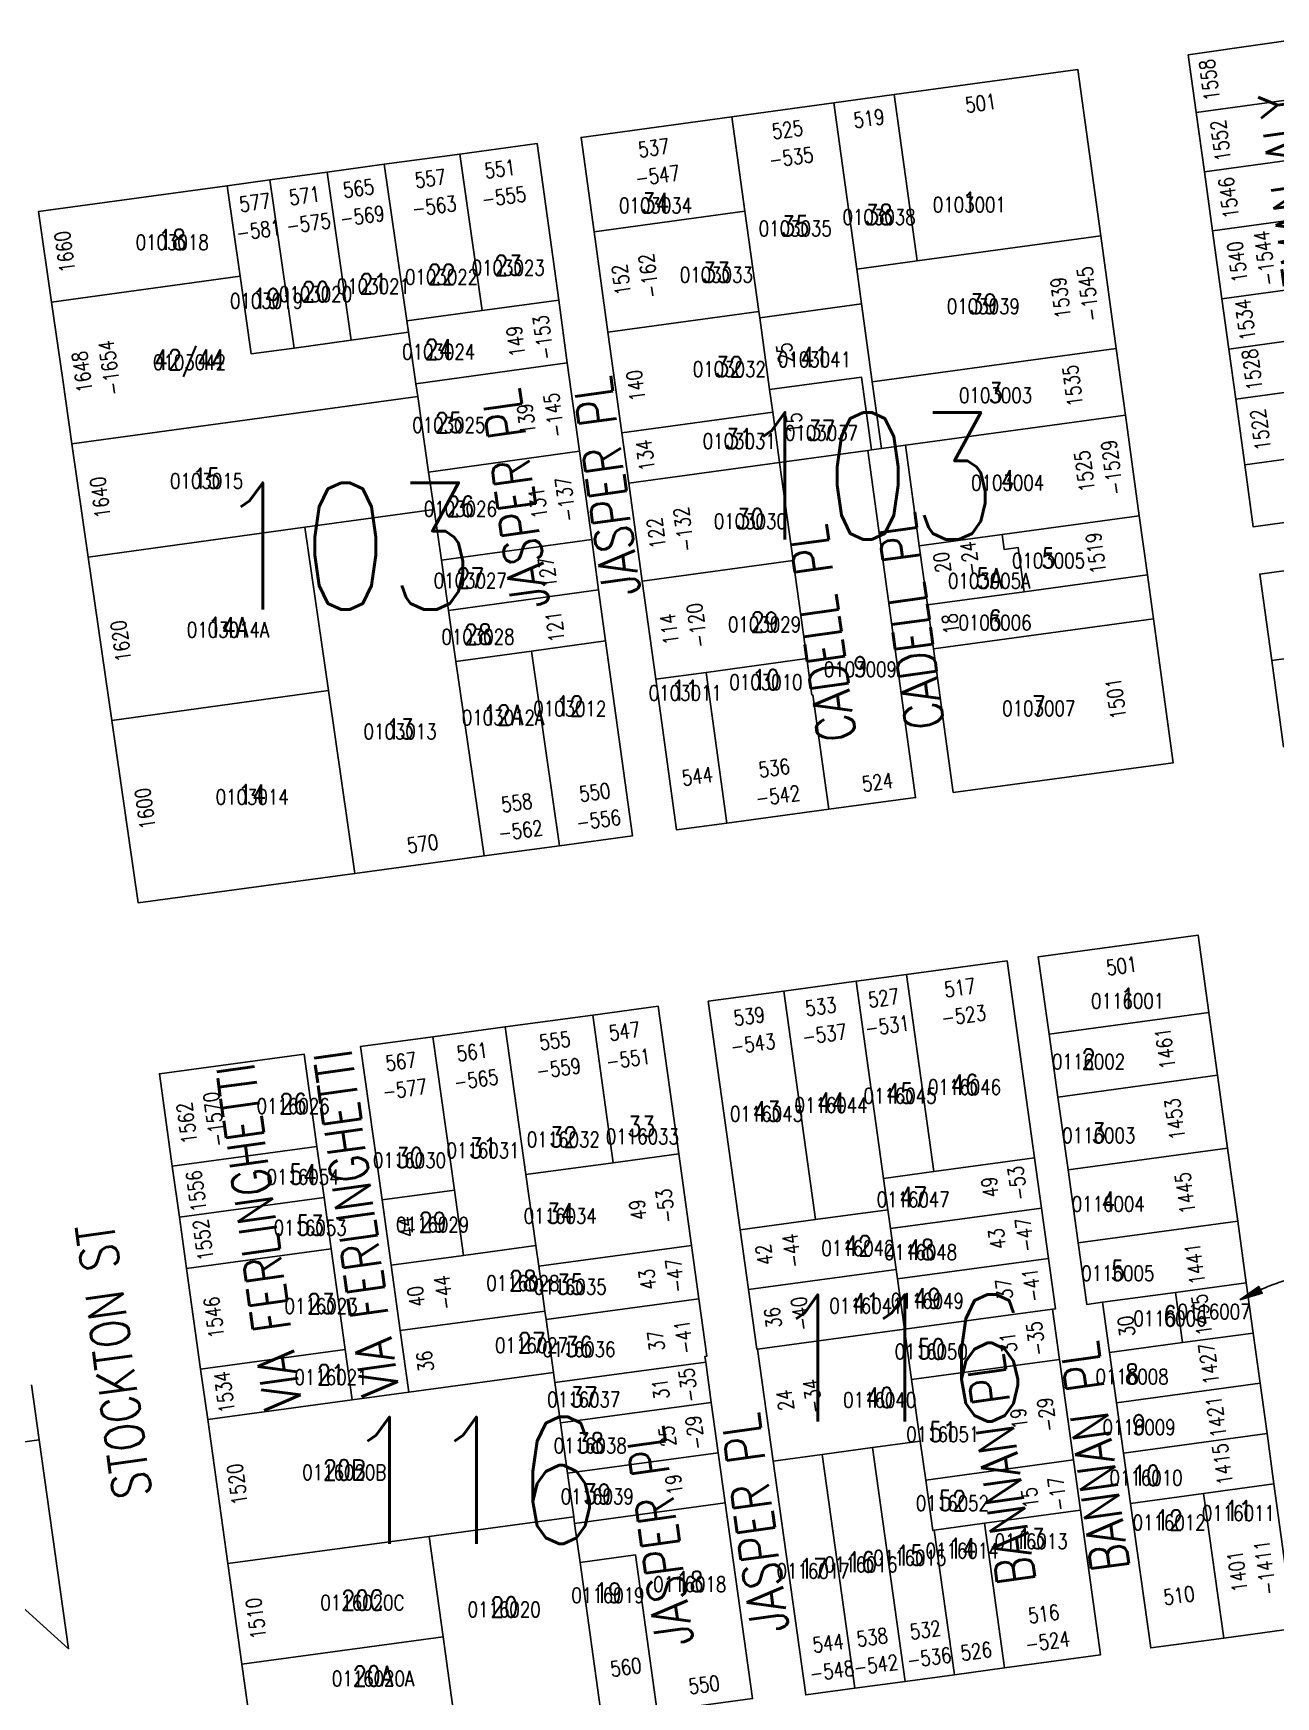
# Model space of a CAD drawing. Header units: feet. Extents: x 6006802 to 6013716, y 2117102 to 2120191.
# Drawn here: x 6010087 to 6010576, y 2119272 to 2119927 of the extents above; entities that cross this region are included whole.
import ezdxf
from ezdxf.enums import TextEntityAlignment as Align

# ---------------------------------------------------------------- set-up
doc = ezdxf.new("R2010")
doc.units = ezdxf.units.FT
doc.header["$LTSCALE"] = 100
doc.header["$MEASUREMENT"] = 0
doc.layers.get('0').update_dxf_attribs({"linetype": 'CONTINUOUS'})
for name, color, linetype in [('ADDRESS', 1, 'CONTINUOUS'), ('BLKLOT', 2, 'CONTINUOUS'), ('BLOCK_NUMBERS', 3, 'CONTINUOUS'), ('LEADER', 7, 'CONTINUOUS'), ('LOT_LINES', 4, 'CONTINUOUS'), ('LOT_NUMBERS', 7, 'CONTINUOUS'), ('ROW', 6, 'CONTINUOUS'), ('ST_NAME_IN_BLK', 7, 'CONTINUOUS'), ('ST_NAME_IN_ST', 6, 'CONTINUOUS')]:
    doc.layers.add(name, color=color, linetype=linetype)
doc.styles.add('ADDTXT', font='ROMANS.shx', dxfattribs={"width": 0.8, "height": 6})
doc.styles.add('BLKLOT', font='ROMANS.shx', dxfattribs={"width": 0.8, "height": 6})
doc.styles.add('BLOCK_NO', font='ROMANS.shx', dxfattribs={"width": 0.8, "height": 50})
doc.styles.add('LOT_NO', font='ROMANS.shx', dxfattribs={"width": 0.8, "height": 8})
doc.styles.add('SI', font='ROMANS.shx', dxfattribs={"width": 0.8, "height": 15})

# ---------------------------------------------------------------- blocks, each defined once
blk = doc.blocks.new('ARR')
for points in [[(0, 0), (1.5, -9), (-1.5, -9)], [(0, -1.22), (1.26, -8.8), (-1.26, -8.8)], [(0, -2.43), (1.03, -8.6), (-1.03, -8.6)], [(0, -3.65), (0.79, -8.4), (-0.79, -8.4)], [(0, -4.87), (0.56, -8.2), (-0.56, -8.2)], [(0, -6.08), (0.32, -8), (-0.32, -8)], [(0, -7.3), (0.08, -7.8), (-0.08, -7.8)]]:
    blk.add_lwpolyline(points, close=True)

msp = doc.modelspace()

# ---------------------------------------------------------------- linework, layer by layer
at = {"layer": 'LEADER'}
msp.add_lwpolyline([(6010583.35, 2119437.08, 0.018711), (6010576.5, 2119434.91, 0.018711), (6010569.82, 2119432.23, 0.011139), (6010565.95, 2119430.4, 0.011139), (6010562.16, 2119428.41)], format="xyb", dxfattribs=at)
at = {"layer": 'LOT_LINES'}
for points in [[(6010544.92, 2119896.12), (6010604.37, 2119904.27)], [(6010402.16, 2119900), (6010411.19, 2119834.45)], [(6010425.93, 2119903.25), (6010434.97, 2119837.71)], [(6010362.03, 2119894.51), (6010367.15, 2119857.36)], [(6010263.67, 2119818.13), (6010254.77, 2119879.82)], [(6010548.13, 2119872.84), (6010607.57, 2119880.99)], [(6010212.05, 2119806.48), (6010202.5, 2119872.67)], [(6010233.95, 2119814.04), (6010225.04, 2119875.76)], [(6010168.25, 2119831.74), (6010163.12, 2119867.28)], [(6010189.51, 2119803.37), (6010179.96, 2119869.59)], [(6010307.7, 2119849.22), (6010367.15, 2119857.36)], [(6010367.15, 2119857.36), (6010372.61, 2119817.73)], [(6010551.34, 2119849.56), (6010610.78, 2119857.71)], [(6010434.97, 2119837.71), (6010507.29, 2119847.61)], [(6010411.19, 2119834.45), (6010434.97, 2119837.71)], [(6010411.19, 2119834.45), (6010413.08, 2119820.75)], [(6010093.95, 2119821.5), (6010168.25, 2119831.74)], [(6010189.51, 2119803.37), (6010172.67, 2119801.05), (6010168.25, 2119831.74)], [(6010555.02, 2119822.81), (6010614.47, 2119830.97)], [(6010263.67, 2119818.13), (6010293.75, 2119822.27)], [(6010372.95, 2119815.25), (6010413.08, 2119820.75)], [(6010413.08, 2119820.75), (6010417.31, 2119790.04)], [(6010233.95, 2119814.04), (6010263.67, 2119818.13)], [(6010234.59, 2119809.58), (6010233.95, 2119814.04)], [(6010313.16, 2119809.59), (6010372.61, 2119817.73)], [(6010372.61, 2119817.73), (6010372.95, 2119815.25)], [(6010372.95, 2119815.25), (6010376.84, 2119787.02)], [(6010189.51, 2119803.37), (6010212.05, 2119806.48)], [(6010212.05, 2119806.48), (6010234.59, 2119809.58)], [(6010237.51, 2119789.29), (6010234.59, 2119809.58)], [(6010557.75, 2119803), (6010617.2, 2119811.15)], [(6010417.31, 2119790.04), (6010513.41, 2119803.19)], [(6010237.51, 2119789.29), (6010297.16, 2119797.51)], [(6010238.23, 2119784.34), (6010237.51, 2119789.29)], [(6010416.96, 2119763.24), (6010413, 2119791.97), (6010376.84, 2119787.02)], [(6010376.84, 2119787.02), (6010378.07, 2119778.11)], [(6010417.31, 2119790.04), (6010420.92, 2119763.79)], [(6010560.48, 2119783.18), (6010628.59, 2119792.53)], [(6010102.01, 2119765.58), (6010238.23, 2119784.34)], [(6010242.53, 2119754.53), (6010238.23, 2119784.34)], [(6010318.62, 2119769.97), (6010378.07, 2119778.11)], [(6010378.07, 2119778.11), (6010380.8, 2119758.29)], [(6010430.37, 2119765.08), (6010517.03, 2119776.94)], [(6010242.53, 2119754.53), (6010301.96, 2119762.71)], [(6010380.8, 2119758.29), (6010415.5, 2119763.04)], [(6010619.93, 2119740.2), (6010616.56, 2119764.64), (6010564.03, 2119757.43)], [(6010244.65, 2119739.8), (6010242.53, 2119754.53)], [(6010321.35, 2119750.16), (6010380.8, 2119758.29)], [(6010380.8, 2119758.29), (6010386.12, 2119719.66)], [(6010193.74, 2119732.79), (6010244.65, 2119739.8)], [(6010247.54, 2119719.76), (6010244.65, 2119739.8)], [(6010468.48, 2119729.92), (6010522.49, 2119737.31)], [(6010108.44, 2119721.04), (6010193.74, 2119732.79)], [(6010203.02, 2119668.45), (6010193.74, 2119732.79)], [(6010247.54, 2119719.76), (6010306.75, 2119727.92)], [(6010435.83, 2119725.45), (6010468.48, 2119729.92)], [(6010477.19, 2119707.39), (6010474.8, 2119724.75), (6010469.3, 2119724), (6010468.48, 2119729.92)], [(6010250.4, 2119699.96), (6010247.54, 2119719.76)], [(6010326.68, 2119711.52), (6010386.12, 2119719.66)], [(6010386.12, 2119719.66), (6010391.45, 2119681.02)], [(6010250.4, 2119699.96), (6010309.48, 2119708.1)], [(6010477.19, 2119707.39), (6010525.7, 2119714.03)], [(6010439.03, 2119702.17), (6010477.19, 2119707.39)], [(6010253.29, 2119679.92), (6010250.4, 2119699.96)], [(6010441.42, 2119684.84), (6010528.08, 2119696.7)], [(6010283.01, 2119684.02), (6010312.25, 2119688.04)], [(6010253.29, 2119679.92), (6010283.01, 2119684.02)], [(6010294.07, 2119607.32), (6010283.01, 2119684.02)], [(6010602.04, 2119649.38), (6010597.34, 2119683.43), (6010574.66, 2119680.28)], [(6010264.34, 2119603.3), (6010253.29, 2119679.92)], [(6010332, 2119672.89), (6010351.81, 2119675.6)], [(6010351.81, 2119675.6), (6010391.45, 2119681.02)], [(6010351.81, 2119675.6), (6010359.99, 2119616.23)], [(6010400.13, 2119621.66), (6010393.92, 2119666.73), (6010393.42, 2119666.66), (6010391.45, 2119681.02)], [(6010117.72, 2119656.7), (6010203.02, 2119668.45)], [(6010213.41, 2119596.42), (6010203.02, 2119668.45)], [(6010410.91, 2119553.91), (6010421.75, 2119476.27)], [(6010430.73, 2119556.59), (6010441.57, 2119478.97)], [(6010382.42, 2119550.06), (6010394.99, 2119460.02)], [(6010307.16, 2119540.59), (6010315.28, 2119482.41)], [(6010486.95, 2119533.09), (6010549.89, 2119541.65)], [(6010244.23, 2119532.09), (6010252.66, 2119471.67)], [(6010272.72, 2119535.94), (6010280.84, 2119477.75)], [(6010490.41, 2119508.33), (6010553.31, 2119516.89)], [(6010141.54, 2119481.12), (6010198.52, 2119488.82)], [(6010315.28, 2119482.41), (6010341.05, 2119485.89)], [(6010494.42, 2119479.6), (6010557.28, 2119488.16)], [(6010280.84, 2119477.75), (6010315.28, 2119482.41)], [(6010421.75, 2119476.27), (6010441.57, 2119478.97)], [(6010441.57, 2119478.97), (6010481.2, 2119484.37)], [(6010224.17, 2119467.82), (6010252.66, 2119471.67)], [(6010252.66, 2119471.67), (6010256.26, 2119445.92)], [(6010280.84, 2119477.75), (6010284.75, 2119449.77)], [(6010421.75, 2119476.27), (6010423.48, 2119463.89)], [(6010144.35, 2119460.99), (6010201.33, 2119468.69)], [(6010365.26, 2119455.97), (6010394.99, 2119460.02)], [(6010394.99, 2119460.02), (6010423.48, 2119463.89)], [(6010423.48, 2119463.89), (6010424.51, 2119456.47)], [(6010424.51, 2119456.47), (6010483.96, 2119464.56)], [(6010498.42, 2119450.88), (6010561.25, 2119459.43)], [(6010424.51, 2119456.47), (6010426.76, 2119440.37)], [(6010147.17, 2119440.78), (6010204.15, 2119448.48)], [(6010227.77, 2119442.07), (6010256.26, 2119445.92)], [(6010256.26, 2119445.92), (6010284.75, 2119449.77)], [(6010284.75, 2119449.77), (6010285.88, 2119441.7)], [(6010285.88, 2119441.7), (6010346.08, 2119449.84)], [(6010285.88, 2119441.7), (6010288.34, 2119424.02)], [(6010368.55, 2119432.45), (6010426.76, 2119440.37)], [(6010426.76, 2119440.37), (6010427.28, 2119436.66)], [(6010427.28, 2119436.66), (6010486.73, 2119444.75)], [(6010427.28, 2119436.66), (6010430.04, 2119416.85)], [(6010536.74, 2119431.37), (6010564.6, 2119435.16)], [(6010288.8, 2119420.74), (6010349, 2119428.88)], [(6010508, 2119427.46), (6010536.74, 2119431.37)], [(6010536.74, 2119431.37), (6010539.5, 2119411.56)], [(6010231.36, 2119416.32), (6010288.34, 2119424.02)], [(6010288.34, 2119424.02), (6010288.8, 2119420.74)], [(6010288.8, 2119420.74), (6010291.72, 2119399.82)], [(6010430.04, 2119416.85), (6010488.26, 2119424.77)], [(6010372.08, 2119408.96), (6010430.04, 2119416.85)], [(6010430.04, 2119416.85), (6010432.81, 2119397.04)], [(6010539.5, 2119411.56), (6010567.34, 2119415.35)], [(6010152.7, 2119401.17), (6010209.68, 2119408.87)], [(6010510.77, 2119407.65), (6010539.5, 2119411.56)], [(6010234.75, 2119392.06), (6010291.72, 2119399.82)], [(6010291.72, 2119399.82), (6010292.28, 2119395.82)], [(6010292.28, 2119395.82), (6010351.66, 2119403.85)], [(6010432.81, 2119397.04), (6010491.02, 2119404.96)], [(6010292.28, 2119395.82), (6010294.49, 2119379.98)], [(6010432.81, 2119397.04), (6010436.19, 2119372.78)], [(6010513.53, 2119387.84), (6010570.08, 2119395.54)], [(6010155.48, 2119381.28), (6010212.45, 2119389.04)], [(6010294.49, 2119379.98), (6010353.87, 2119388)], [(6010294.49, 2119379.98), (6010297.26, 2119360.17)], [(6010516.3, 2119368.04), (6010572.81, 2119375.73)], [(6010020.21, 2119363.82), (6010089.1, 2119373.21)], [(6010297.26, 2119360.17), (6010356.63, 2119368.2)], [(6010378.23, 2119364.89), (6010397.55, 2119367.52)], [(6010397.55, 2119367.52), (6010417.37, 2119370.22)], [(6010397.55, 2119367.52), (6010410.41, 2119275.41)], [(6010417.37, 2119370.22), (6010436.19, 2119372.78)], [(6010417.37, 2119370.22), (6010430.22, 2119278.11)], [(6010436.19, 2119372.78), (6010438.34, 2119357.43)], [(6010438.34, 2119357.43), (6010496.55, 2119365.35)], [(6010297.26, 2119360.17), (6010299.66, 2119342.93)], [(6010438.34, 2119357.43), (6010441.1, 2119337.62), (6010441.68, 2119337.7)], [(6010547.8, 2119352.14), (6010575.55, 2119355.91)], [(6010300.02, 2119340.36), (6010359.4, 2119348.39)], [(6010519.06, 2119348.23), (6010547.8, 2119352.14)], [(6010547.8, 2119352.14), (6010555.75, 2119295.19)], [(6010242.68, 2119335.22), (6010299.66, 2119342.93)], [(6010299.66, 2119342.93), (6010300.02, 2119340.36)], [(6010461.5, 2119340.39), (6010499.32, 2119345.54)], [(6010163.4, 2119324.51), (6010242.68, 2119335.22)], [(6010242.68, 2119335.22), (6010248.21, 2119295.61)], [(6010300.02, 2119340.36), (6010302.16, 2119325.01)], [(6010441.68, 2119337.7), (6010461.5, 2119340.39)], [(6010441.68, 2119337.7), (6010449.63, 2119280.75)], [(6010461.5, 2119340.39), (6010469.45, 2119283.45)], [(6010302.16, 2119325.01), (6010323.97, 2119327.96), (6010332.58, 2119266.22)], [(6010302.16, 2119325.01), (6010310.78, 2119263.26)], [(6010168.93, 2119284.89), (6010248.21, 2119295.61)], [(6010248.21, 2119295.61), (6010253.81, 2119255.5)]]:
    msp.add_lwpolyline(points, dxfattribs=at)
at = {"layer": 'ROW'}
for points in [[(6010544.92, 2119896.12), (6010541.79, 2119918.84), (6010601.18, 2119927.38), (6010604.37, 2119904.27)], [(6010507.29, 2119847.61), (6010498.26, 2119913.15), (6010425.93, 2119903.25)], [(6010362.03, 2119894.51), (6010402.16, 2119900)], [(6010402.16, 2119900), (6010425.93, 2119903.25)], [(6010362.03, 2119894.51), (6010302.58, 2119886.37), (6010307.7, 2119849.22)], [(6010544.92, 2119896.12), (6010548.13, 2119872.84)], [(6010225.04, 2119875.76), (6010254.77, 2119879.82)], [(6010254.77, 2119879.82), (6010285.25, 2119884), (6010293.75, 2119822.27)], [(6010179.96, 2119869.59), (6010202.5, 2119872.67)], [(6010202.5, 2119872.67), (6010225.04, 2119875.76)], [(6010548.13, 2119872.84), (6010551.34, 2119849.56)], [(6010093.95, 2119821.5), (6010088.81, 2119857.11), (6010163.12, 2119867.28)], [(6010163.12, 2119867.28), (6010179.96, 2119869.59)], [(6010307.7, 2119849.22), (6010313.16, 2119809.59)], [(6010507.29, 2119847.61), (6010513.41, 2119803.19)], [(6010551.34, 2119849.56), (6010555.02, 2119822.81)], [(6010102.01, 2119765.58), (6010098.37, 2119790.82), (6010093.95, 2119821.5)], [(6010293.75, 2119822.27), (6010297.16, 2119797.51)], [(6010555.02, 2119822.81), (6010557.75, 2119803)], [(6010313.16, 2119809.59), (6010318.62, 2119769.97)], [(6010513.41, 2119803.19), (6010517.03, 2119776.94)], [(6010557.75, 2119803), (6010560.48, 2119783.18)], [(6010297.16, 2119797.51), (6010301.96, 2119762.71)], [(6010560.48, 2119783.18), (6010564.03, 2119757.43)], [(6010517.03, 2119776.94), (6010522.49, 2119737.31)], [(6010318.62, 2119769.97), (6010321.35, 2119750.16)], [(6010108.44, 2119721.04), (6010102.01, 2119765.58)], [(6010301.96, 2119762.71), (6010306.75, 2119727.92)], [(6010400.13, 2119621.66), (6010434.35, 2119626.28), (6010415.5, 2119763.04)], [(6010415.5, 2119763.04), (6010416.96, 2119763.24)], [(6010416.96, 2119763.24), (6010420.92, 2119763.79)], [(6010420.92, 2119763.79), (6010430.37, 2119765.08)], [(6010430.37, 2119765.08), (6010435.83, 2119725.45)], [(6010564.03, 2119757.43), (6010567.41, 2119732.91), (6010619.93, 2119740.2)], [(6010321.35, 2119750.16), (6010326.68, 2119711.52)], [(6010522.49, 2119737.31), (6010525.7, 2119714.03)], [(6010306.75, 2119727.92), (6010309.48, 2119708.1)], [(6010117.72, 2119656.7), (6010108.44, 2119721.04)], [(6010435.83, 2119725.45), (6010439.03, 2119702.17)], [(6010615.43, 2119720.65), (6010569.97, 2119714.33), (6010574.66, 2119680.28)], [(6010309.48, 2119708.1), (6010312.25, 2119688.04)], [(6010326.68, 2119711.52), (6010332, 2119672.89)], [(6010525.7, 2119714.03), (6010528.08, 2119696.7)], [(6010439.03, 2119702.17), (6010441.42, 2119684.84)], [(6010528.08, 2119696.7), (6010535.89, 2119640.01), (6010449.21, 2119628.29), (6010441.42, 2119684.84)], [(6010312.25, 2119688.04), (6010322.83, 2119611.21), (6010294.07, 2119607.32)], [(6010574.66, 2119680.28), (6010579.35, 2119646.23), (6010602.04, 2119649.38)], [(6010332, 2119672.89), (6010340.17, 2119613.55), (6010359.99, 2119616.23)], [(6010213.41, 2119596.42), (6010128.08, 2119584.88), (6010117.72, 2119656.7)], [(6010359.99, 2119616.23), (6010400.13, 2119621.66)], [(6010213.41, 2119596.42), (6010264.34, 2119603.3)], [(6010264.34, 2119603.3), (6010294.07, 2119607.32)], [(6010486.95, 2119533.09), (6010482.69, 2119563.61), (6010545.68, 2119572.13), (6010549.89, 2119541.65)], [(6010430.73, 2119556.59), (6010470.37, 2119561.95), (6010481.2, 2119484.37)], [(6010382.42, 2119550.06), (6010410.91, 2119553.91)], [(6010410.91, 2119553.91), (6010430.73, 2119556.59)], [(6010307.16, 2119540.59), (6010332.93, 2119544.08), (6010341.05, 2119485.89)], [(6010382.42, 2119550.06), (6010352.69, 2119546.04), (6010365.26, 2119455.97)], [(6010272.72, 2119535.94), (6010307.16, 2119540.59)], [(6010549.89, 2119541.65), (6010553.31, 2119516.89)], [(6010224.17, 2119467.82), (6010215.74, 2119528.24), (6010244.23, 2119532.09)], [(6010244.23, 2119532.09), (6010272.72, 2119535.94)], [(6010486.95, 2119533.09), (6010490.41, 2119508.33)], [(6010141.54, 2119481.12), (6010136.46, 2119517.52), (6010193.44, 2119525.22), (6010198.52, 2119488.82)], [(6010553.31, 2119516.89), (6010557.28, 2119488.16)], [(6010490.41, 2119508.33), (6010494.42, 2119479.6)], [(6010198.52, 2119488.82), (6010201.33, 2119468.69)], [(6010341.05, 2119485.89), (6010346.08, 2119449.84)], [(6010557.28, 2119488.16), (6010561.25, 2119459.43)], [(6010141.54, 2119481.12), (6010144.35, 2119460.99)], [(6010481.2, 2119484.37), (6010483.96, 2119464.56)], [(6010494.42, 2119479.6), (6010498.42, 2119450.88)], [(6010201.33, 2119468.69), (6010204.15, 2119448.48)], [(6010224.17, 2119467.82), (6010227.77, 2119442.07)], [(6010144.35, 2119460.99), (6010147.17, 2119440.78)], [(6010483.96, 2119464.56), (6010486.73, 2119444.75)], [(6010561.25, 2119459.43), (6010564.6, 2119435.16)], [(6010365.26, 2119455.97), (6010368.55, 2119432.45)], [(6010204.15, 2119448.48), (6010209.68, 2119408.87)], [(6010346.08, 2119449.84), (6010349, 2119428.88)], [(6010508, 2119427.46), (6010501.81, 2119426.62), (6010498.42, 2119450.88)], [(6010147.17, 2119440.78), (6010152.7, 2119401.17)], [(6010227.77, 2119442.07), (6010231.36, 2119416.32)], [(6010486.73, 2119444.75), (6010489.49, 2119424.94), (6010488.26, 2119424.77)], [(6010372.08, 2119408.96), (6010371.83, 2119408.93), (6010368.55, 2119432.45)], [(6010564.6, 2119435.16), (6010567.34, 2119415.35)], [(6010351.66, 2119403.85), (6010351.34, 2119406.14), (6010352.16, 2119406.25), (6010349, 2119428.88)], [(6010508, 2119427.46), (6010510.77, 2119407.65)], [(6010488.26, 2119424.77), (6010491.02, 2119404.96)], [(6010231.36, 2119416.32), (6010234.75, 2119392.06)], [(6010567.34, 2119415.35), (6010570.08, 2119395.54)], [(6010209.68, 2119408.87), (6010212.45, 2119389.04)], [(6010372.08, 2119408.96), (6010378.23, 2119364.89)], [(6010510.77, 2119407.65), (6010513.53, 2119387.84)], [(6010152.7, 2119401.17), (6010155.48, 2119381.28)], [(6010351.66, 2119403.85), (6010353.87, 2119388)], [(6010491.02, 2119404.96), (6010496.55, 2119365.35)], [(6010086.06, 2119395), (6010089.1, 2119373.21)], [(6010570.08, 2119395.54), (6010572.81, 2119375.73)], [(6010212.45, 2119389.04), (6010234.75, 2119392.06)], [(6010353.87, 2119388), (6010356.63, 2119368.2)], [(6010513.53, 2119387.84), (6010516.3, 2119368.04)], [(6010155.48, 2119381.28), (6010163.4, 2119324.51)], [(6010572.81, 2119375.73), (6010575.55, 2119355.91)], [(6010020.21, 2119363.82), (6010100.58, 2119291), (6010089.1, 2119373.21)], [(6010356.63, 2119368.2), (6010359.4, 2119348.39)], [(6010516.3, 2119368.04), (6010519.06, 2119348.23)], [(6010378.23, 2119364.89), (6010391.08, 2119272.78), (6010410.41, 2119275.41)], [(6010496.55, 2119365.35), (6010499.32, 2119345.54)], [(6010555.75, 2119295.19), (6010583.42, 2119298.96), (6010575.55, 2119355.91)], [(6010332.58, 2119266.22), (6010370.15, 2119271.34), (6010359.4, 2119348.39)], [(6010555.75, 2119295.19), (6010527.01, 2119291.28), (6010519.06, 2119348.23)], [(6010469.45, 2119283.45), (6010507.26, 2119288.59), (6010499.32, 2119345.54)], [(6010163.4, 2119324.51), (6010168.93, 2119284.89)], [(6010253.81, 2119255.5), (6010174.54, 2119244.72), (6010168.93, 2119284.89)], [(6010449.63, 2119280.75), (6010469.45, 2119283.45)], [(6010410.41, 2119275.41), (6010430.22, 2119278.11)], [(6010430.22, 2119278.11), (6010449.63, 2119280.75)]]:
    msp.add_lwpolyline(points, dxfattribs=at)

# ---------------------------------------------------------------- block references
at = {"layer": 'LEADER', "rotation": 116.2529524038694}
msp.add_blockref('ARR', (6010562.16, 2119428.41), dxfattribs=at)

# ---------------------------------------------------------------- texts
at = {"layer": 'ADDRESS', "style": 'ADDTXT', "width": 0.8}
for s, rotation, p in [('1558', 97.84497, (6010553.08, 2119909.35)), ('501', 7.79402, (6010460.45, 2119896.87)), ('525', 7.79402, (6010384.25, 2119886.44)), ('519', 7.79402, (6010416.4, 2119890.85)), ('1552', 97.84497, (6010557.49, 2119885.49)), ('537', 7.79402, (6010331.61, 2119879.24)), ('-535', 7.79402, (6010385.74, 2119875.55)), ('557', 7.79402, (6010243.62, 2119867.2)), ('551', 7.79402, (6010271.05, 2119870.95)), ('-547', 7.79402, (6010333.1, 2119868.34)), ('571', 7.79402, (6010194.07, 2119860.41)), ('565', 7.79402, (6010215.32, 2119863.32)), ('-555', 7.79402, (6010272.54, 2119860.05)), ('1546', 97.84497, (6010560.6, 2119862.92)), ('577', 7.79402, (6010174.47, 2119857.73)), ('-569', 7.79402, (6010216.81, 2119852.42)), ('-563', 7.79402, (6010245.11, 2119856.3)), ('-581', 7.79402, (6010175.96, 2119846.83)), ('-575', 7.79402, (6010195.56, 2119849.52)), ('1660', 98.20757, (6010102.15, 2119841.68)), ('-1544', 97.84497, (6010574.97, 2119839.18)), ('-162', 97.84497, (6010332.26, 2119832.18)), ('1540', 97.84497, (6010564.08, 2119837.68)), ('152', 97.84497, (6010321.36, 2119830.67)), ('-1545', 97.84497, (6010505.35, 2119825.08)), ('1539', 97.84497, (6010494.45, 2119823.58)), ('1534', 97.84497, (6010567.23, 2119814.84)), ('-153', 97.84497, (6010290.69, 2119807.89)), ('-1654', 98.20757, (6010119.86, 2119795.96)), ('149', 97.84497, (6010279.79, 2119806.39)), ('1648', 98.20757, (6010108.97, 2119794.39)), ('25', 97.84497, (6010385.91, 2119801.76)), ('1528', 97.84497, (6010569.92, 2119795.25)), ('140', 97.84497, (6010327.11, 2119788.97)), ('1535', 97.84497, (6010499.23, 2119788.92)), ('139', 97.84497, (6010284, 2119775.79)), ('-145', 97.84497, (6010294.9, 2119777.3)), ('15', 97.84497, (6010389.71, 2119774.18)), ('1522', 97.84497, (6010573.18, 2119771.59)), ('134', 97.84497, (6010330.9, 2119761.46)), ('1525', 97.84497, (6010503.87, 2119755.24)), ('-1529', 97.84497, (6010514.76, 2119756.74)), ('1640', 98.20757, (6010116.1, 2119744.93)), ('131', 97.84497, (6010288.57, 2119742.67)), ('-137', 97.84497, (6010299.46, 2119744.17)), ('-132', 97.84497, (6010346.01, 2119732.36)), ('122', 97.84497, (6010335.12, 2119730.86)), ('1519', 97.84497, (6010508.31, 2119722.99)), ('20', 97.84497, (6010447.77, 2119719.37)), ('-24', 97.84497, (6010458.67, 2119720.87)), ('127', 97.84497, (6010292.34, 2119715.27)), ('-120', 97.84497, (6010351.23, 2119694.51)), ('1620', 98.20757, (6010124.27, 2119688.3)), ('121', 97.84497, (6010295.27, 2119694.03)), ('114', 97.84497, (6010340.33, 2119693.01)), ('18', 97.84497, (6010451.11, 2119695.1)), ('1501', 97.84497, (6010516.21, 2119665.66)), ('544', 7.69844, (6010348.8, 2119631.71)), ('536', 7.69844, (6010379.06, 2119634.96)), ('524', 7.69844, (6010419.75, 2119629.36)), ('1600', 98.20757, (6010133.79, 2119622.33)), ('550', 7.69844, (6010308.35, 2119625.4)), ('-542', 7.69844, (6010380.53, 2119624.05)), ('558', 7.69844, (6010277.62, 2119621.24)), ('-562', 7.69844, (6010279.09, 2119610.34)), ('-556', 7.69844, (6010309.82, 2119614.5)), ('570', 7.69844, (6010240.54, 2119605.13)), ('501', 7.69844, (6010515.96, 2119557.01)), ('527', 7.69844, (6010422.17, 2119544.33)), ('517', 7.69844, (6010452.21, 2119548.39)), ('533', 7.69844, (6010397.39, 2119540.98)), ('-523', 7.69844, (6010453.68, 2119537.49)), ('547', 7.69844, (6010320.12, 2119531.25)), ('539', 7.69844, (6010369.23, 2119537.18)), ('-531', 7.69844, (6010423.64, 2119533.43)), ('555', 7.69844, (6010292.67, 2119527.53)), ('-543', 7.69844, (6010370.7, 2119526.28)), ('-537', 7.69844, (6010398.86, 2119530.08)), ('1461', 97.86469, (6010535.65, 2119527.86)), ('567', 7.69844, (6010232.05, 2119519.34)), ('561', 7.69844, (6010260.12, 2119523.13)), ('-551', 7.69844, (6010321.6, 2119520.34)), ('-565', 7.69844, (6010261.6, 2119512.23)), ('-559', 7.69844, (6010294.15, 2119516.63)), ('-577', 7.69844, (6010233.52, 2119508.44)), ('1562', 97.946, (6010150.23, 2119498.43)), ('-1570', 97.946, (6010161.13, 2119499.95)), ('1453', 97.86469, (6010539.5, 2119499.99)), ('1556', 97.946, (6010153.97, 2119471.63)), ('-53', 97.946, (6010477.5, 2119474.74)), ('-53', 97.6857, (6010338.81, 2119465.78)), ('49', 97.946, (6010466.6, 2119473.22)), ('1445', 97.86469, (6010543.52, 2119470.85)), ('49', 97.6857, (6010327.9, 2119464.3)), ('1552', 97.946, (6010156.65, 2119452.43)), ('44', 97.946, (6010236.71, 2119457.57)), ('-47', 97.946, (6010480.34, 2119454.37)), ('-44', 98.07662, (6010388.56, 2119448.18)), ('43', 97.946, (6010469.44, 2119452.85)), ('42', 98.07662, (6010377.67, 2119446.64)), ('1441', 97.86469, (6010547.37, 2119442.98)), ('43', 97.6857, (6010331.73, 2119436.88)), ('-47', 97.6857, (6010342.63, 2119438.35)), ('-41', 97.946, (6010483.09, 2119434.63)), ('40', 97.946, (6010240.54, 2119430.15)), ('-44', 97.946, (6010251.43, 2119431.67)), ('37', 97.946, (6010472.2, 2119433.11)), ('1546', 97.946, (6010160.92, 2119421.88)), ('-40', 98.07662, (6010392.03, 2119423.35)), ('1435', 97.86469, (6010550.14, 2119422.92)), ('36', 98.07662, (6010381.14, 2119421.8)), ('-35', 97.946, (6010484.77, 2119413.55)), ('30', 97.946, (6010520.37, 2119418.43)), ('37', 97.6857, (6010335.11, 2119412.68)), ('-41', 97.6857, (6010346.01, 2119414.15)), ('31', 97.946, (6010473.88, 2119412.03)), ('36', 97.946, (6010244.1, 2119404.61)), ('1427', 97.86469, (6010552.81, 2119403.62)), ('1534', 97.946, (6010165.03, 2119392.41)), ('-35', 97.6857, (6010347.82, 2119395.18)), ('31', 97.6857, (6010336.92, 2119393.71)), ('-34', 98.07662, (6010396.81, 2119390.87)), ('24', 98.07662, (6010385.92, 2119389.32)), ('-29', 97.946, (6010488.95, 2119383.63)), ('1421', 97.86469, (6010555.7, 2119382.7)), ('-29', 97.6857, (6010350.42, 2119376.51)), ('19', 97.946, (6010478.06, 2119382.11)), ('25', 97.6857, (6010339.52, 2119375.04)), ('1415', 97.86469, (6010558.27, 2119364.04)), ('1520', 97.946, (6010170.09, 2119356.14)), ('19', 97.6857, (6010342.18, 2119356.01)), ('15', 97.946, (6010482.42, 2119350.84)), ('-17', 97.946, (6010493.31, 2119352.37)), ('1401', 97.86469, (6010564.1, 2119321.85)), ('-1411', 97.86469, (6010575, 2119323.36)), ('510', 7.74955, (6010538.52, 2119308.99)), ('1510', 97.946, (6010177.47, 2119303.26)), ('516', 7.74955, (6010485.25, 2119301.74)), ('532', 7.74955, (6010438.59, 2119295.39)), ('544', 7.74955, (6010400.32, 2119290.19)), ('538', 7.74955, (6010417.66, 2119292.55)), ('-524', 7.74955, (6010486.74, 2119290.84)), ('-542', 7.74955, (6010419.14, 2119281.65)), ('-536', 7.74955, (6010440.07, 2119284.49)), ('526', 7.74955, (6010458.66, 2119287.02)), ('560', 7.74955, (6010320.63, 2119280.74)), ('-548', 7.74955, (6010401.8, 2119279.29)), ('550', 7.74955, (6010351.44, 2119273.84))]:
    msp.add_text(s, height=6, rotation=rotation, dxfattribs=at).set_placement(p, align=Align.CENTER)
at = {"layer": 'BLKLOT', "style": 'BLKLOT', "width": 0.8}
for s, p in [('0103034', (6010331.94, 2119856.51)), ('0103001', (6010455.55, 2119856.84)), ('0103035', (6010386.95, 2119847.45)), ('0103038', (6010419.98, 2119851.97)), ('0103018', (6010141.5, 2119842.02)), ('0103022', (6010247.63, 2119828.38)), ('0103023', (6010273.88, 2119831.97)), ('0103033', (6010355.88, 2119829.23)), ('0103020', (6010197.97, 2119821.58)), ('0103021', (6010220.76, 2119824.7)), ('0103019', (6010178.66, 2119818.94)), ('0103039', (6010461.06, 2119816.79)), ('0103042', (6010148.32, 2119794.74)), ('0103024', (6010246.5, 2119798.88)), ('0103041', (6010394.53, 2119795.86)), ('0103032', (6010361, 2119792.07)), ('0103003', (6010465.89, 2119781.75)), ('0103025', (6010250.48, 2119770.02)), ('0103031', (6010364.91, 2119763.7)), ('0103037', (6010397.29, 2119766.92)), ('0103015', (6010155.06, 2119748)), ('0103004', (6010470.64, 2119747.3)), ('0103026', (6010255.03, 2119737.01)), ('0103030', (6010369.26, 2119732.13)), ('0103005', (6010486.72, 2119716.6)), ('0103027', (6010258.92, 2119708.73)), ('0103005A', (6010463.38, 2119708.64)), ('0103014A', (6010163.52, 2119689.37)), ('0103029', (6010374.86, 2119691.5)), ('0103006', (6010465.65, 2119692.18)), ('0103028', (6010261.97, 2119686.63)), ('0103009', (6010412.6, 2119673.8)), ('0103011', (6010343.63, 2119664.48)), ('0103010', (6010375.41, 2119668.77)), ('0103012', (6010298.14, 2119658.33)), ('0103007', (6010482.89, 2119658.41)), ('0103013', (6010231.29, 2119649.29)), ('0103012A', (6010271.86, 2119654.77)), ('0103014', (6010173.02, 2119623.5)), ('0116001', (6010517.9, 2119543.15)), ('0116002', (6010502.51, 2119519.25)), ('0116045', (6010428.24, 2119505.8)), ('0116046', (6010453.65, 2119509.23)), ('0116026', (6010189.15, 2119501.75)), ('0116043', (6010375.65, 2119498.69)), ('0116044', (6010401.06, 2119502.12)), ('0116032', (6010295.59, 2119488.57)), ('0116033', (6010326.74, 2119489.76)), ('0116003', (6010506.53, 2119490.19)), ('0116030', (6010234.99, 2119480.38)), ('0116031', (6010263.95, 2119484.3)), ('0116054', (6010193.04, 2119473.83)), ('0116047', (6010433.42, 2119464.96)), ('0116004', (6010510.26, 2119463.16)), ('0116053', (6010195.84, 2119453.79)), ('0116029', (6010244.09, 2119455.02)), ('0116034', (6010294.39, 2119458.45)), ('0116042', (6010411.64, 2119445.8)), ('0116048', (6010436.33, 2119444.16)), ('0116005', (6010514.03, 2119435.88)), ('0116028', (6010279.66, 2119431.99)), ('0116035', (6010298.29, 2119430.53)), ('0116023', (6010200.14, 2119422.96)), ('0116041', (6010414.81, 2119423.09)), ('0116049', (6010439, 2119425)), ('0116007', (6010551.95, 2119420.75)), ('0116006', (6010534.56, 2119418.06)), ('0116027', (6010283.08, 2119407.5)), ('0116036', (6010301.72, 2119405.92)), ('0116050', (6010440.53, 2119405.03)), ('0116021', (6010204.06, 2119394.92)), ('0116008', (6010519.65, 2119395.14)), ('0116037', (6010303.64, 2119386.14)), ('0116040', (6010420.24, 2119385.95)), ('0116009', (6010522.41, 2119375.22)), ('0116038', (6010306.18, 2119367.99)), ('0116051', (6010445.08, 2119372.43)), ('0116020B', (6010209.29, 2119357.45)), ('0116010', (6010525.16, 2119355.3)), ('0116039', (6010308.97, 2119347.95)), ('0116052', (6010448.87, 2119345.28)), ('0116011', (6010561.54, 2119341.39)), ('0116012', (6010534.25, 2119337.68)), ('0116013', (6010479.89, 2119330.28)), ('0116015', (6010432.11, 2119323.78)), ('0116014', (6010452.7, 2119326.58)), ('0116017', (6010394.01, 2119318.59)), ('0116016', (6010412.82, 2119321.15)), ('0116019', (6010313.17, 2119309)), ('0116018', (6010345.4, 2119313.38)), ('0116020C', (6010216.45, 2119306.11)), ('0116020', (6010272.28, 2119303.43)), ('0116020A', (6010220.63, 2119276.22))]:
    msp.add_text(s, height=6, dxfattribs=at).set_placement(p, align=Align.CENTER)
at = {"layer": 'BLOCK_NUMBERS', "style": 'BLOCK_NO', "width": 0.8}
for s, p in [('103', (6010415.44, 2119727.99)), ('103', (6010209.72, 2119700.33)), ('116', (6010428.39, 2119380.48)), ('116', (6010259.61, 2119332.28))]:
    msp.add_text(s, height=50, dxfattribs=at).set_placement(p, align=Align.CENTER)
at = {"layer": 'LOT_NUMBERS', "style": 'LOT_NO', "width": 0.8}
for s, p in [('1', (6010455.55, 2119856.84)), ('34', (6010331.94, 2119856.51)), ('38', (6010419.98, 2119851.97)), ('35', (6010386.95, 2119847.45)), ('18', (6010141.5, 2119842.02)), ('23', (6010273.88, 2119831.97)), ('21', (6010220.76, 2119824.7)), ('22', (6010247.63, 2119828.38)), ('33', (6010355.88, 2119829.23)), ('19', (6010178.66, 2119818.94)), ('20', (6010197.97, 2119821.58)), ('39', (6010461.06, 2119816.79)), ('24', (6010246.5, 2119798.88)), ('42/44', (6010148.32, 2119794.74)), ('32', (6010361, 2119792.07)), ('41', (6010394.53, 2119795.86)), ('3', (6010465.89, 2119781.75)), ('25', (6010250.48, 2119770.02)), ('37', (6010397.29, 2119766.92)), ('31', (6010364.91, 2119763.7)), ('15', (6010155.06, 2119748)), ('4', (6010470.64, 2119747.3)), ('26', (6010255.03, 2119737.01)), ('30', (6010369.26, 2119732.13)), ('5', (6010486.72, 2119716.6)), ('27', (6010258.92, 2119708.73)), ('5A', (6010463.38, 2119708.64)), ('14A', (6010163.52, 2119689.37)), ('28', (6010261.97, 2119686.63)), ('29', (6010374.86, 2119691.5)), ('6', (6010465.65, 2119692.18)), ('9', (6010412.6, 2119673.8)), ('10', (6010375.41, 2119668.77)), ('11', (6010343.63, 2119664.48)), ('12A', (6010271.86, 2119654.77)), ('12', (6010298.14, 2119658.33)), ('7', (6010482.89, 2119658.41)), ('13', (6010231.29, 2119649.29)), ('14', (6010173.02, 2119623.5)), ('1', (6010517.9, 2119543.15)), ('2', (6010502.51, 2119519.25)), ('45', (6010428.24, 2119505.8)), ('46', (6010453.65, 2119509.23)), ('26', (6010189.15, 2119501.75)), ('43', (6010375.65, 2119498.69)), ('44', (6010401.06, 2119502.12)), ('33', (6010326.33, 2119492.73)), ('3', (6010506.53, 2119490.19)), ('31', (6010263.95, 2119484.3)), ('32', (6010295.59, 2119488.57)), ('30', (6010234.99, 2119480.38)), ('54', (6010193.04, 2119473.83)), ('47', (6010433.42, 2119464.96)), ('34', (6010294.39, 2119458.45)), ('4', (6010510.26, 2119463.16)), ('53', (6010195.84, 2119453.79)), ('29', (6010244.09, 2119455.02)), ('42', (6010411.64, 2119445.8)), ('48', (6010436.33, 2119444.16)), ('28', (6010279.66, 2119431.99)), ('5', (6010514.03, 2119435.88)), ('35', (6010298.29, 2119430.53)), ('49', (6010439, 2119425)), ('23', (6010200.14, 2119422.96)), ('41', (6010414.81, 2119423.09)), ('6', (6010534.56, 2119418.06)), ('27', (6010283.08, 2119407.5)), ('36', (6010301.72, 2119405.92)), ('50', (6010440.53, 2119405.03)), ('21', (6010204.06, 2119394.92)), ('8', (6010519.65, 2119395.14)), ('37', (6010303.64, 2119386.14)), ('40', (6010420.24, 2119385.95)), ('51', (6010445.08, 2119372.43)), ('9', (6010522.41, 2119375.22)), ('38', (6010306.18, 2119367.99)), ('20B', (6010209.29, 2119357.45)), ('10', (6010525.16, 2119355.3)), ('39', (6010308.97, 2119347.95)), ('52', (6010448.87, 2119345.28)), ('11', (6010561.54, 2119341.39)), ('12', (6010534.25, 2119337.68)), ('14', (6010452.7, 2119326.58)), ('13', (6010479.89, 2119330.28)), ('16', (6010412.82, 2119321.15)), ('15', (6010432.11, 2119323.78)), ('18', (6010345.4, 2119313.38)), ('17', (6010394.01, 2119318.59)), ('19', (6010313.17, 2119309)), ('20C', (6010216.45, 2119306.11)), ('20', (6010272.28, 2119303.43)), ('20A', (6010220.63, 2119276.22))]:
    msp.add_text(s, height=8, dxfattribs=at).set_placement(p, align=Align.CENTER)
at = {"layer": 'ST_NAME_IN_BLK', "style": 'SI', "width": 0.8}
for s, rotation, p in [('BOB KAUFMAN ALY', 97.84497, (6010594.37, 2119830.32)), ('JASPER PL', 97.84497, (6010284.21, 2119744.97)), ('CADELL PL', 97.84497, (6010405.11, 2119691.93)), ('VIA FERLINGHETTI', 97.946, (6010183.14, 2119454.37)), ('BANNAN PL', 97.946, (6010475.27, 2119362.47)), ('JASPER PL', 97.946, (6010340.9, 2119336.27))]:
    msp.add_text(s, height=15, rotation=rotation, dxfattribs=at).set_placement(p, align=Align.CENTER)
at = {"layer": 'ST_NAME_IN_ST', "style": 'SI', "width": 0.8}
for s, rotation, p in [('JASPER PL', 97.84497, (6010320.12, 2119749.92)), ('CADELL PL', 97.84497, (6010439.79, 2119696.71)), ('VIA FERLINGHETTI', 97.946, (6010221.52, 2119459.72)), ('STOCKTON ST', 97.946, (6010125.93, 2119405.4)), ('BANNAN PL', 97.946, (6010512.37, 2119367.65)), ('JASPER PL', 97.946, (6010378.5, 2119341.52))]:
    msp.add_text(s, height=15, rotation=rotation, dxfattribs=at).set_placement(p, align=Align.CENTER)

doc.saveas('drawing.dxf')
